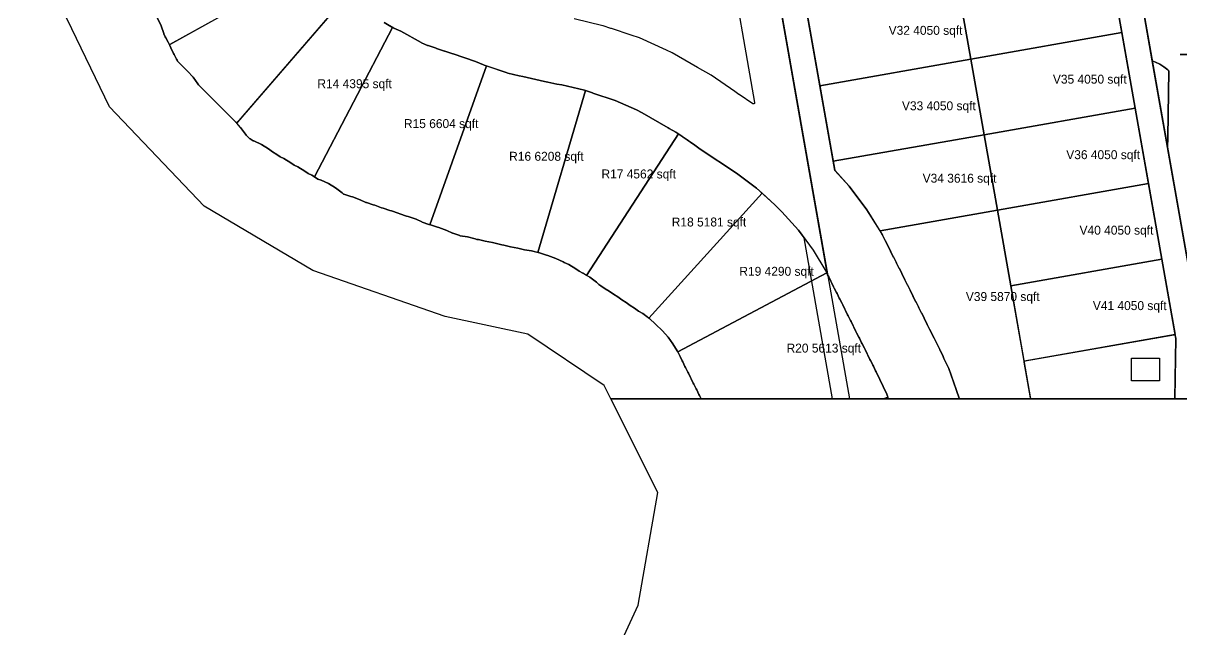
# Model space of a CAD drawing. Header units: metres. Extents: x 119 to 464, y -551 to -55.
# Drawn here: x 118.9 to 326.3, y -302.9 to -194.3 of the extents above; entities that cross this region are included whole.
import ezdxf

# ---------------------------------------------------------------- set-up
doc = ezdxf.new("R2010")
doc.units = ezdxf.units.M
for name, color, linetype in [('COLONY', 3, 'Continuous'), ('CORNERS', 52, 'Continuous'), ('MEDIANS', 94, 'Continuous'), ('PLOTS', 1, 'Continuous'), ('PROMENADE', 62, 'Continuous'), ('RESORT', 2, 'Continuous'), ('ROADS', 8, 'Continuous'), ('TEXT', 7, 'Continuous'), ('UTILITIES', 6, 'Continuous')]:
    doc.layers.add(name, color=color, linetype=linetype)

msp = doc.modelspace()

# ---------------------------------------------------------------- linework, layer by layer
at = {"layer": 'COLONY'}
msp.add_lwpolyline([(338.8, -261.53), (224.09, -261.53), (222.88, -259.14), (209.26, -249.96), (209.26, -249.96), (194.47, -246.82), (170.8, -238.57), (151.35, -227.07), (134.39, -209.29), (126.82, -193.61), (122.36, -185.17), (118.94, -178.32), (122.83, -156.97), (143.97, -136.46), (164.23, -123.19), (208.6, -107.93), (221.48, -103.71), (247.6, -87.66), (258.4, -72.16), (277.21, -65.62), (293.47, -62.5), (331.12, -57.65)], dxfattribs=at)
at = {"layer": 'CORNERS'}
for points in [[(244.95, -180.79), (249.84, -208.52), (249.84, -208.52), (249.84, -208.53), (249.84, -208.54), (249.84, -208.55), (249.84, -208.56), (249.84, -208.57), (249.84, -208.58), (249.84, -208.59), (249.84, -208.6), (249.83, -208.61), (249.83, -208.62), (249.83, -208.63), (249.82, -208.64), (249.82, -208.65), (249.81, -208.66), (249.81, -208.66), (249.8, -208.67), (249.8, -208.68), (249.79, -208.69), (249.78, -208.69), (249.78, -208.7), (249.77, -208.71), (249.76, -208.71), (249.76, -208.72), (249.75, -208.72), (249.74, -208.73), (249.73, -208.73), (249.72, -208.74), (249.71, -208.74), (249.7, -208.74), (249.69, -208.75), (249.68, -208.75), (249.67, -208.75), (249.67, -208.75), (249.66, -208.75), (249.65, -208.75), (249.64, -208.75), (249.63, -208.75), (249.62, -208.75), (249.61, -208.75), (249.6, -208.75), (249.59, -208.75), (249.58, -208.74), (249.57, -208.74), (249.56, -208.74), (249.55, -208.73), (249.54, -208.73), (249.53, -208.72), (249.53, -208.72), (247.05, -207.06), (247.04, -207.06), (247.04, -207.06), (247.03, -207.06), (246.31, -206.51), (246.31, -206.51), (246.31, -206.51), (246.31, -206.51), (242.06, -203.61), (242.06, -203.61), (242.06, -203.61), (242.05, -203.61), (239.63, -202.26), (239.63, -202.26), (239.63, -202.26), (239.63, -202.26), (235.07, -199.61), (235.07, -199.61), (235.07, -199.61), (235.07, -199.61), (234.07, -199.11), (234.07, -199.11), (234.07, -199.11), (234.07, -199.11), (229.23, -196.96), (229.22, -196.96), (229.22, -196.96), (229.21, -196.96), (227.72, -196.46), (227.72, -196.46), (224.21, -195.27), (224.2, -195.27), (224.2, -195.27), (224.19, -195.27), (224.17, -195.26), (224.16, -195.26), (224.14, -195.26), (224.13, -195.25), (222.71, -194.77), (222.7, -194.77), (222.7, -194.77), (222.69, -194.77), (217.55, -193.56)], [(176.8, -189.44), (157.3, -212.04), (157.3, -212.04), (157.29, -212.05), (157.28, -212.06), (157.27, -212.06), (157.27, -212.07), (157.26, -212.08), (157.25, -212.08), (157.24, -212.09), (157.23, -212.09), (157.22, -212.1), (157.21, -212.1), (157.21, -212.1), (157.2, -212.1), (157.19, -212.11), (157.18, -212.11), (157.17, -212.11), (157.16, -212.11), (157.15, -212.11), (157.14, -212.11), (157.13, -212.11), (157.12, -212.11), (157.11, -212.11), (157.1, -212.1), (157.09, -212.1), (157.08, -212.1), (157.07, -212.09), (157.06, -212.09), (157.05, -212.08), (157.04, -212.08), (157.03, -212.07), (157.03, -212.07), (157.02, -212.06), (157.01, -212.06), (157, -212.05), (157, -212.04), (156.86, -211.89), (156.86, -211.89), (156.86, -211.89), (156.86, -211.89), (150.36, -205.39), (150.36, -205.39), (150.35, -205.37), (150.34, -205.36), (150.33, -205.35), (150.33, -205.35), (150.22, -205.17), (150.22, -205.17), (150.22, -205.17), (150.22, -205.17), (149.35, -203.99), (149.35, -203.98), (149.35, -203.98), (149.35, -203.98), (148.36, -202.89), (148.36, -202.89), (148.36, -202.89), (148.36, -202.89), (146.58, -201.11), (146.57, -201.1), (146.57, -201.1), (146.56, -201.09), (146.56, -201.08), (146.55, -201.07), (146.55, -201.07), (146.54, -201.06), (146.54, -201.05), (146.53, -201.05), (146.48, -200.94), (146.48, -200.93), (146.48, -200.93), (146.48, -200.92), (146.37, -200.74), (146.36, -200.74), (146.36, -200.72), (146.35, -200.72), (145.98, -199.94), (145.98, -199.93), (145.98, -199.93), (145.98, -199.92), (145.87, -199.74), (145.86, -199.74), (145.86, -199.72), (145.85, -199.72), (145.48, -198.94), (145.48, -198.93), (145.48, -198.93), (145.48, -198.92), (145.37, -198.74), (145.36, -198.74), (145.36, -198.72), (145.35, -198.72), (145.18, -198.34), (145.17, -198.34), (145.17, -198.33), (145.17, -198.32), (145.16, -198.31), (145.16, -198.3), (145.16, -198.29), (145.16, -198.28), (145.16, -198.27), (145.16, -198.26), (145.16, -198.25), (145.16, -198.24), (145.16, -198.23), (145.16, -198.22), (145.16, -198.21), (145.16, -198.2), (145.17, -198.19), (145.17, -198.18), (145.18, -198.17), (145.18, -198.16), (145.18, -198.15), (145.19, -198.15), (145.2, -198.14), (145.2, -198.13), (145.21, -198.12), (145.22, -198.11), (145.22, -198.11), (145.23, -198.1), (145.24, -198.1), (145.25, -198.09), (145.26, -198.08), (145.26, -198.08), (171.36, -183.56)]]:
    msp.add_lwpolyline(points, dxfattribs=at)
msp.add_lwpolyline([(299.36, -261.53), (299.35, -261.52), (299.34, -261.52), (299.34, -261.52), (299.33, -261.52), (299.32, -261.51), (299.31, -261.51), (299.3, -261.5), (299.29, -261.5), (299.28, -261.49), (299.27, -261.49), (299.27, -261.48), (299.26, -261.47), (299.25, -261.47), (299.25, -261.46), (299.24, -261.45), (299.23, -261.44), (299.23, -261.43), (299.22, -261.43), (299.22, -261.42), (299.21, -261.41), (299.21, -261.4), (299.21, -261.39), (299.21, -261.38), (299.2, -261.37), (299.2, -261.36), (298.08, -254.99), (298.08, -254.98), (298.08, -254.97), (298.07, -254.96), (298.07, -254.95), (298.07, -254.94), (298.08, -254.93), (298.08, -254.92), (298.08, -254.91), (298.08, -254.9), (298.08, -254.89), (298.09, -254.88), (298.09, -254.88), (298.09, -254.87), (298.1, -254.86), (298.1, -254.85), (298.11, -254.84), (298.11, -254.83), (298.12, -254.82), (298.13, -254.82), (298.13, -254.81), (298.14, -254.8), (298.15, -254.8), (298.15, -254.79), (298.16, -254.79), (298.17, -254.78), (298.18, -254.78), (298.19, -254.77), (298.2, -254.77), (298.21, -254.76), (298.22, -254.76), (298.22, -254.76), (298.24, -254.75), (298.24, -254.75), (324.86, -250.06), (324.86, -250.06), (324.88, -250.06), (324.89, -250.06), (324.9, -250.06), (324.91, -250.06), (324.92, -250.06), (324.93, -250.06), (324.94, -250.06), (324.95, -250.06), (324.95, -250.07), (324.96, -250.07), (324.97, -250.07), (324.98, -250.08), (324.99, -250.08), (325, -250.09), (325.01, -250.09), (325.02, -250.1), (325.02, -250.1), (325.03, -250.11), (325.04, -250.12), (325.04, -250.12), (325.05, -250.13), (325.06, -250.14), (325.06, -250.15), (325.07, -250.15), (325.07, -250.16), (325.08, -250.17), (325.08, -250.18), (325.08, -250.19), (325.09, -250.2), (325.09, -250.21), (325.09, -250.22), (325.09, -250.22), (325.18, -250.69), (325.18, -250.69), (325.18, -250.71), (325.18, -250.71), (325.18, -250.73), (325.18, -250.73), (325.01, -261.33), (325.01, -261.34), (325.01, -261.35), (325.01, -261.36), (325.01, -261.37), (325.01, -261.38), (325, -261.39), (325, -261.4), (325, -261.4), (324.99, -261.41), (324.99, -261.42), (324.99, -261.43), (324.98, -261.44), (324.98, -261.45), (324.97, -261.45), (324.96, -261.46), (324.96, -261.47), (324.95, -261.48), (324.94, -261.48), (324.94, -261.49), (324.93, -261.49), (324.92, -261.5), (324.91, -261.5), (324.9, -261.51), (324.89, -261.51), (324.88, -261.52), (324.88, -261.52), (324.87, -261.52), (324.86, -261.53), (324.85, -261.53), (324.84, -261.53), (324.83, -261.53), (324.82, -261.53), (324.81, -261.53), (299.4, -261.53), (299.4, -261.53), (299.38, -261.53), (299.37, -261.53), (299.36, -261.53)], close=True, dxfattribs=at)
at = {"layer": 'MEDIANS'}
msp.add_lwpolyline([(323.07, -202.13), (323.77, -202.67), (323.95, -202.84), (323.76, -214.71), (323.73, -216.55), (321, -201.06), (321.54, -201.26), (322.33, -201.66), (323.07, -202.13)], close=True, dxfattribs=at)
at = {"layer": 'PLOTS'}
for points in [[(171.57, -183.45), (145.1, -198.17), (144.98, -197.93), (144.98, -197.93), (144.86, -197.73), (144.48, -196.93), (144.36, -196.73), (144.12, -196.22), (144.1, -196.15), (143.61, -194.76), (142.98, -193.43)], [(183.56, -194.16), (184.13, -194.54), (185.05, -195.07), (171.06, -221.82), (170.57, -221.52), (170.57, -221.52), (169.92, -221.21), (169.33, -220.78), (168.07, -220.02), (167.42, -219.71), (166.83, -219.28), (165.57, -218.52), (164.92, -218.21), (164.33, -217.78), (163.57, -217.32), (162.83, -216.78), (161.57, -216.02), (160.24, -215.39), (160.1, -215.34), (159.57, -215.02), (159.42, -214.95), (158.84, -214.37), (158.72, -214.17), (157.85, -212.98), (157.15, -212.21), (176.92, -189.29)]]:
    msp.add_lwpolyline(points, dxfattribs=at)
for points in [[(288.52, -200.76), (286.13, -187.25), (313.15, -182.49), (315.53, -196), (288.52, -200.76)], [(261.5, -205.52), (259.12, -192.01), (286.13, -187.25), (288.52, -200.76), (261.5, -205.52)], [(191.56, -230.33), (190.35, -229.9), (190.28, -229.88), (189.24, -229.39), (187.85, -228.9), (187.56, -228.83), (186.35, -228.4), (186.06, -228.33), (184.85, -227.9), (184.56, -227.83), (183.35, -227.4), (183.06, -227.33), (181.85, -226.9), (181.56, -226.83), (180.35, -226.4), (180.28, -226.38), (179.24, -225.89), (177.85, -225.4), (177.56, -225.33), (176.35, -224.9), (176.28, -224.88), (176.27, -224.88), (176.02, -224.65), (174.83, -223.78), (173.57, -223.02), (172.24, -222.39), (171.69, -222.2), (171.06, -221.82), (185.05, -195.07), (185.27, -195.2), (186.54, -195.76), (190.17, -197.77), (190.22, -197.81), (191.29, -198.28), (191.32, -198.29), (191.34, -198.29), (191.41, -198.31), (192.84, -198.79), (192.91, -198.81), (194.34, -199.29), (194.41, -199.31), (195.84, -199.79), (195.91, -199.81), (199.87, -201.15), (201.29, -201.78), (201.32, -201.79), (201.34, -201.79), (201.41, -201.81), (201.85, -201.96), (191.73, -230.37), (191.56, -230.33)], [(290.9, -214.27), (288.52, -200.76), (315.53, -196), (317.91, -209.5), (290.9, -214.27)], [(263.88, -219.03), (261.5, -205.52), (288.52, -200.76), (290.9, -214.27), (263.88, -219.03)], [(209.93, -235.04), (208.63, -234.84), (207.43, -234.54), (206.13, -234.34), (204.93, -234.04), (204.61, -233.99), (204.35, -233.9), (202.93, -233.54), (201.63, -233.34), (200.43, -233.04), (200.11, -232.99), (199.85, -232.9), (198.43, -232.54), (197.13, -232.34), (197.09, -232.34), (197.06, -232.33), (195.85, -231.9), (195.78, -231.88), (194.74, -231.39), (193.35, -230.9), (193.06, -230.83), (191.85, -230.4), (191.73, -230.37), (201.85, -201.96), (205.37, -203.15), (205.67, -203.28), (207.71, -203.76), (208.33, -203.85), (212.21, -204.76), (212.83, -204.85), (214.41, -205.22), (215.33, -205.35), (219.41, -206.31), (219.55, -206.36), (211.05, -235.32), (209.93, -235.04)], [(219.07, -239.02), (218.42, -238.71), (217.83, -238.28), (216.57, -237.52), (215.77, -237.14), (215.57, -237.02), (214.24, -236.39), (212.85, -235.9), (212.56, -235.83), (211.35, -235.4), (211.05, -235.32), (219.55, -206.36), (220.84, -206.79), (220.91, -206.81), (224.87, -208.15), (228.7, -209.84), (229.7, -210.34), (234.39, -213.06), (234.56, -213.16), (235.75, -213.82), (236.19, -214.12), (219.77, -239.44), (219.07, -239.02)], [(293.28, -227.77), (290.9, -214.27), (317.91, -209.5), (320.29, -223.01), (293.28, -227.77)], [(229.83, -246.28), (229.07, -245.82), (228.33, -245.28), (227.57, -244.82), (226.83, -244.28), (226.07, -243.82), (225.33, -243.28), (224.57, -242.82), (223.83, -242.28), (223.07, -241.82), (222.33, -241.28), (221.98, -241.07), (221.52, -240.65), (220.33, -239.78), (219.77, -239.44), (236.19, -214.12), (239.11, -216.11), (240.1, -216.86), (246.56, -221.16), (250.14, -223.81), (251.16, -224.74), (230.93, -247.08), (229.83, -246.28)], [(290.9, -214.27), (293.28, -227.77), (272.27, -231.48), (269.94, -227.72), (266.75, -223.49), (264.17, -220.66), (263.88, -219.03), (290.9, -214.27)], [(295.66, -241.28), (293.28, -227.77), (320.29, -223.01), (322.68, -236.52), (295.66, -241.28)], [(235.98, -252.93), (235.22, -251.67), (234.35, -250.48), (233.36, -249.39), (232.11, -248.14), (231.02, -247.15), (230.93, -247.08), (251.16, -224.74), (253.44, -226.81), (254.69, -228.06), (257.67, -231.34), (260.31, -234.9), (262.59, -238.7), (262.73, -238.98), (236.07, -253.13), (235.98, -252.93)], [(299.23, -261.53), (299.23, -261.53), (299.23, -261.53), (299.23, -261.53), (286.49, -261.53), (286.49, -261.53), (286.49, -261.53), (286.49, -261.53), (286.49, -261.53), (286.46, -261.4), (286.46, -261.4), (286.46, -261.4), (286.46, -261.4), (284.92, -257.1), (284.57, -256.12), (284.57, -256.12), (284.57, -256.12), (284.57, -256.12), (283.7, -254.29), (283.7, -254.29), (283.7, -254.29), (283.7, -254.29), (283.58, -253.97), (283.58, -253.97), (283.58, -253.97), (283.58, -253.97), (283.08, -252.97), (283.08, -252.97), (283.08, -252.97), (283.08, -252.97), (283.06, -252.92), (283.06, -252.92), (283.06, -252.92), (283.06, -252.92), (282.97, -252.73), (282.97, -252.73), (282.17, -251.05), (282.17, -251.05), (282.17, -251.05), (282.17, -251.05), (282.17, -251.05), (282.17, -251.04), (282.17, -251.04), (282.17, -251.04), (282.17, -251.04), (282.17, -251.04), (282.17, -251.04), (282.17, -251.04), (282.17, -251.04), (282.17, -251.04), (282.17, -251.04), (281.95, -250.69), (281.95, -250.69), (281.95, -250.69), (281.95, -250.69), (281.95, -250.69), (281.95, -250.68), (281.95, -250.68), (281.95, -250.68), (281.95, -250.68), (281.95, -250.68), (281.95, -250.68), (281.95, -250.68), (281.95, -250.68), (281.95, -250.68), (281.93, -250.64), (281.23, -249.24), (281.23, -249.24), (281.23, -249.24), (281.23, -249.24), (281.23, -249.24), (281.23, -249.23), (281.23, -249.23), (281.23, -249.23), (281.23, -249.23), (281.23, -249.23), (281.23, -249.23), (281.23, -249.23), (281.23, -249.23), (281.23, -249.23), (281.23, -249.23), (281.23, -249.23), (281.23, -249.23), (281.21, -249.21), (281.21, -249.21), (281.21, -249.21), (281.21, -249.21), (281.21, -249.21), (281.21, -249.19), (281.21, -249.19), (281.21, -249.19), (281.21, -249.19), (281.21, -249.19), (281.21, -249.19), (281.21, -249.19), (281.21, -249.19), (281.21, -249.19), (281.21, -249.19), (281.21, -249.19), (281.17, -249.14), (281.17, -249.14), (281.17, -249.14), (281.17, -249.14), (281.17, -249.14), (281.17, -249.13), (281.17, -249.13), (281.17, -249.13), (281.17, -249.13), (281.17, -249.13), (281.17, -249.13), (281.17, -249.13), (281.17, -249.13), (281.17, -249.13), (281.15, -249.09), (280.73, -248.23), (280.73, -248.23), (280.73, -248.23), (280.73, -248.23), (280.73, -248.23), (280.73, -248.23), (280.73, -248.23), (280.73, -248.23), (280.73, -248.22), (280.73, -248.22), (280.73, -248.22), (280.73, -248.22), (280.73, -248.22), (280.73, -248.22), (280.73, -248.22), (280.73, -248.22), (280.73, -248.22), (280.72, -248.22), (280.72, -248.22), (280.72, -248.22), (280.71, -248.21), (280.71, -248.21), (280.71, -248.21), (280.71, -248.21), (280.71, -248.21), (280.71, -248.19), (280.71, -248.19), (280.71, -248.19), (280.71, -248.19), (280.71, -248.19), (280.71, -248.19), (280.71, -248.19), (280.71, -248.19), (280.71, -248.19), (280.71, -248.19), (280.71, -248.19), (280.67, -248.14), (280.67, -248.14), (280.67, -248.14), (280.67, -248.14), (280.67, -248.14), (280.67, -248.13), (280.67, -248.13), (280.67, -248.13), (280.67, -248.13), (280.67, -248.13), (280.67, -248.13), (280.67, -248.13), (280.67, -248.13), (280.67, -248.13), (280.65, -248.09), (280.23, -247.23), (280.23, -247.23), (280.23, -247.23), (280.23, -247.23), (280.23, -247.23), (280.23, -247.23), (280.23, -247.23), (280.23, -247.23), (280.23, -247.22), (280.23, -247.22), (280.23, -247.22), (280.23, -247.22), (280.23, -247.22), (280.23, -247.22), (280.23, -247.22), (280.23, -247.22), (280.23, -247.22), (280.22, -247.22), (280.22, -247.22), (280.22, -247.22), (280.21, -247.21), (280.21, -247.21), (280.21, -247.21), (280.21, -247.21), (280.21, -247.21), (280.21, -247.2), (280.21, -247.19), (280.21, -247.19), (280.21, -247.19), (280.21, -247.19), (280.21, -247.19), (280.21, -247.19), (280.21, -247.19), (280.21, -247.19), (280.21, -247.19), (280.21, -247.19), (280.21, -247.19), (280.17, -247.14), (280.17, -247.14), (280.17, -247.14), (280.17, -247.14), (280.17, -247.14), (280.17, -247.13), (280.17, -247.13), (280.17, -247.13), (280.17, -247.13), (280.17, -247.13), (280.17, -247.13), (280.17, -247.13), (280.17, -247.13), (280.17, -247.13), (280.15, -247.09), (279.73, -246.23), (279.73, -246.23), (279.73, -246.23), (279.73, -246.23), (279.73, -246.23), (279.73, -246.23), (279.73, -246.23), (279.73, -246.23), (279.73, -246.22), (279.73, -246.22), (279.73, -246.22), (279.73, -246.22), (279.73, -246.22), (279.73, -246.22), (279.73, -246.22), (279.73, -246.22), (279.73, -246.22), (279.72, -246.22), (279.72, -246.22), (279.72, -246.22), (279.71, -246.21), (279.71, -246.21), (279.71, -246.21), (279.71, -246.21), (279.71, -246.21), (279.71, -246.2), (279.71, -246.19), (279.71, -246.19), (279.71, -246.19), (279.71, -246.19), (279.71, -246.19), (279.71, -246.19), (279.71, -246.19), (279.71, -246.19), (279.71, -246.19), (279.71, -246.19), (279.71, -246.19), (279.67, -246.14), (279.67, -246.14), (279.67, -246.14), (279.67, -246.14), (279.67, -246.14), (279.67, -246.13), (279.67, -246.13), (279.67, -246.13), (279.67, -246.13), (279.67, -246.13), (279.67, -246.13), (279.67, -246.13), (279.67, -246.13), (279.67, -246.13), (279.65, -246.09), (279.23, -245.23), (279.23, -245.23), (279.23, -245.23), (279.23, -245.23), (279.23, -245.23), (279.23, -245.23), (279.23, -245.23), (279.23, -245.23), (279.23, -245.22), (279.23, -245.22), (279.23, -245.22), (279.23, -245.22), (279.23, -245.22), (279.23, -245.22), (279.23, -245.22), (279.23, -245.22), (279.23, -245.22), (279.22, -245.22), (279.22, -245.22), (279.22, -245.22), (279.21, -245.21), (279.21, -245.21), (279.21, -245.21), (279.21, -245.21), (279.21, -245.21), (279.21, -245.2), (279.21, -245.19), (279.21, -245.19), (279.21, -245.19), (279.21, -245.19), (279.21, -245.19), (279.21, -245.19), (279.21, -245.19), (279.21, -245.19), (279.21, -245.19), (279.21, -245.19), (279.21, -245.19), (279.17, -245.14), (279.17, -245.14), (279.17, -245.14), (279.17, -245.14), (279.17, -245.14), (279.17, -245.13), (279.17, -245.13), (279.17, -245.13), (279.17, -245.13), (279.17, -245.13), (279.17, -245.13), (279.17, -245.13), (279.17, -245.13), (279.17, -245.13), (279.15, -245.09), (278.75, -244.26), (278.75, -244.26), (278.75, -244.26), (278.73, -244.23), (278.73, -244.23), (278.73, -244.23), (278.73, -244.23), (278.73, -244.23), (278.73, -244.22), (278.73, -244.22), (278.73, -244.22), (278.73, -244.22), (278.73, -244.22), (278.73, -244.22), (278.73, -244.22), (278.73, -244.22), (278.73, -244.22), (278.72, -244.22), (278.71, -244.21), (278.71, -244.21), (278.71, -244.21), (278.71, -244.2), (278.71, -244.19), (278.71, -244.19), (278.71, -244.19), (278.71, -244.19), (278.71, -244.19), (278.71, -244.19), (278.71, -244.19), (278.71, -244.19), (278.67, -244.14), (278.67, -244.14), (278.67, -244.14), (278.67, -244.13), (278.67, -244.13), (278.67, -244.13), (278.67, -244.13), (278.67, -244.13), (278.67, -244.13), (278.65, -244.09), (278.23, -243.23), (278.23, -243.23), (278.23, -243.23), (278.23, -243.23), (278.23, -243.23), (278.23, -243.22), (278.23, -243.22), (278.23, -243.22), (278.23, -243.22), (278.23, -243.22), (278.23, -243.22), (278.23, -243.22), (278.23, -243.22), (278.23, -243.22), (278.22, -243.22), (278.21, -243.21), (278.21, -243.21), (278.21, -243.21), (278.21, -243.2), (278.21, -243.19), (278.21, -243.19), (278.21, -243.19), (278.21, -243.19), (278.21, -243.19), (278.21, -243.19), (278.21, -243.19), (278.21, -243.19), (278.17, -243.14), (278.17, -243.14), (278.17, -243.14), (278.17, -243.13), (278.17, -243.13), (278.17, -243.13), (278.17, -243.13), (278.17, -243.13), (278.17, -243.13), (278.15, -243.09), (277.73, -242.23), (277.73, -242.23), (277.73, -242.23), (277.73, -242.23), (277.73, -242.23), (277.73, -242.22), (277.73, -242.22), (277.73, -242.22), (277.73, -242.22), (277.73, -242.22), (277.73, -242.22), (277.73, -242.22), (277.73, -242.22), (277.73, -242.22), (277.72, -242.22), (277.71, -242.21), (277.71, -242.21), (277.71, -242.21), (277.71, -242.19), (277.71, -242.19), (277.71, -242.19), (277.71, -242.19), (277.71, -242.19), (277.71, -242.19), (277.71, -242.19), (277.71, -242.19), (277.67, -242.14), (277.67, -242.14), (277.67, -242.14), (277.67, -242.13), (277.67, -242.13), (277.67, -242.13), (277.67, -242.13), (277.67, -242.13), (277.67, -242.13), (277.65, -242.09), (277.23, -241.23), (277.23, -241.23), (277.23, -241.23), (277.23, -241.23), (277.23, -241.23), (277.23, -241.22), (277.23, -241.22), (277.23, -241.22), (277.23, -241.22), (277.23, -241.22), (277.23, -241.22), (277.23, -241.22), (277.23, -241.22), (277.23, -241.22), (277.22, -241.22), (277.21, -241.21), (277.21, -241.21), (277.21, -241.21), (277.21, -241.19), (277.21, -241.19), (277.21, -241.19), (277.21, -241.19), (277.21, -241.19), (277.21, -241.19), (277.21, -241.19), (277.21, -241.19), (277.17, -241.14), (277.17, -241.14), (277.17, -241.14), (277.17, -241.13), (277.17, -241.13), (277.17, -241.13), (277.17, -241.13), (277.17, -241.13), (277.17, -241.13), (277.15, -241.09), (276.73, -240.23), (276.73, -240.23), (276.73, -240.23), (276.73, -240.23), (276.73, -240.23), (276.73, -240.22), (276.73, -240.22), (276.73, -240.22), (276.73, -240.22), (276.73, -240.22), (276.73, -240.22), (276.73, -240.22), (276.73, -240.22), (276.73, -240.22), (276.72, -240.22), (276.71, -240.21), (276.71, -240.21), (276.71, -240.21), (276.71, -240.2), (276.71, -240.19), (276.71, -240.19), (276.71, -240.19), (276.71, -240.19), (276.71, -240.19), (276.71, -240.19), (276.71, -240.19), (276.71, -240.19), (276.67, -240.14), (276.67, -240.14), (276.67, -240.14), (276.67, -240.13), (276.67, -240.13), (276.67, -240.13), (276.67, -240.13), (276.67, -240.13), (276.67, -240.13), (276.65, -240.09), (276.23, -239.23), (276.23, -239.23), (276.23, -239.23), (276.23, -239.23), (276.23, -239.23), (276.23, -239.22), (276.23, -239.22), (276.23, -239.22), (276.23, -239.22), (276.23, -239.22), (276.23, -239.22), (276.23, -239.22), (276.23, -239.22), (276.23, -239.22), (276.22, -239.22), (276.21, -239.21), (276.21, -239.21), (276.21, -239.21), (276.21, -239.2), (276.21, -239.19), (276.21, -239.19), (276.21, -239.19), (276.21, -239.19), (276.21, -239.19), (276.21, -239.19), (276.21, -239.19), (276.21, -239.19), (276.17, -239.14), (276.17, -239.14), (276.17, -239.14), (276.17, -239.13), (276.17, -239.13), (276.17, -239.13), (276.17, -239.13), (276.17, -239.13), (276.17, -239.13), (276.15, -239.09), (275.73, -238.23), (275.73, -238.23), (275.73, -238.23), (275.73, -238.23), (275.73, -238.23), (275.73, -238.22), (275.73, -238.22), (275.73, -238.22), (275.73, -238.22), (275.73, -238.22), (275.73, -238.22), (275.73, -238.22), (275.73, -238.22), (275.73, -238.22), (275.72, -238.22), (275.71, -238.21), (275.71, -238.21), (275.71, -238.21), (275.71, -238.19), (275.71, -238.19), (275.71, -238.19), (275.71, -238.19), (275.71, -238.19), (275.71, -238.19), (275.71, -238.19), (275.71, -238.19), (275.67, -238.14), (275.67, -238.14), (275.67, -238.14), (275.67, -238.13), (275.67, -238.13), (275.67, -238.13), (275.67, -238.13), (275.67, -238.13), (275.67, -238.13), (275.65, -238.09), (275.23, -237.23), (275.23, -237.23), (275.23, -237.23), (275.23, -237.23), (275.23, -237.23), (275.23, -237.22), (275.23, -237.22), (275.23, -237.22), (275.23, -237.22), (275.23, -237.22), (275.23, -237.22), (275.23, -237.22), (275.23, -237.22), (275.23, -237.22), (275.22, -237.22), (275.21, -237.21), (275.21, -237.21), (275.21, -237.21), (275.21, -237.2), (275.21, -237.19), (275.21, -237.19), (275.21, -237.19), (275.21, -237.19), (275.21, -237.19), (275.21, -237.19), (275.21, -237.19), (275.21, -237.19), (275.17, -237.14), (275.17, -237.14), (275.17, -237.14), (275.17, -237.13), (275.17, -237.13), (275.17, -237.13), (275.17, -237.13), (275.17, -237.13), (275.17, -237.13), (275.15, -237.09), (274.73, -236.23), (274.73, -236.23), (274.73, -236.23), (274.73, -236.23), (274.73, -236.23), (274.73, -236.22), (274.73, -236.22), (274.73, -236.22), (274.73, -236.22), (274.73, -236.22), (274.73, -236.22), (274.73, -236.22), (274.73, -236.22), (274.73, -236.22), (274.72, -236.22), (274.71, -236.21), (274.71, -236.21), (274.71, -236.21), (274.71, -236.2), (274.71, -236.19), (274.71, -236.19), (274.71, -236.19), (274.71, -236.19), (274.71, -236.19), (274.71, -236.19), (274.71, -236.19), (274.71, -236.19), (274.67, -236.14), (274.67, -236.14), (274.67, -236.14), (274.67, -236.13), (274.67, -236.13), (274.67, -236.13), (274.67, -236.13), (274.67, -236.13), (274.67, -236.13), (274.65, -236.09), (274.23, -235.23), (274.23, -235.23), (274.23, -235.23), (274.23, -235.23), (274.23, -235.23), (274.23, -235.22), (274.23, -235.22), (274.23, -235.22), (274.23, -235.22), (274.23, -235.22), (274.23, -235.22), (274.23, -235.22), (274.23, -235.22), (274.23, -235.22), (274.22, -235.22), (274.21, -235.21), (274.21, -235.21), (274.21, -235.21), (274.21, -235.19), (274.21, -235.19), (274.21, -235.19), (274.21, -235.19), (274.21, -235.19), (274.21, -235.19), (274.21, -235.19), (274.21, -235.19), (274.17, -235.14), (274.17, -235.14), (274.17, -235.14), (274.17, -235.13), (274.17, -235.13), (274.17, -235.13), (274.17, -235.13), (274.17, -235.13), (274.17, -235.13), (273.73, -234.23), (273.73, -234.23), (273.73, -234.23), (273.73, -234.23), (273.73, -234.23), (273.73, -234.22), (273.73, -234.22), (273.73, -234.22), (273.73, -234.22), (273.73, -234.22), (273.73, -234.22), (273.73, -234.22), (273.73, -234.22), (273.73, -234.22), (273.72, -234.22), (273.71, -234.21), (273.71, -234.21), (273.71, -234.21), (273.71, -234.2), (273.71, -234.2), (273.71, -234.2), (273.71, -234.2), (273.71, -234.2), (273.71, -234.2), (273.69, -234.16), (273.23, -233.24), (273.23, -233.24), (273.23, -233.24), (273.23, -233.23), (273.23, -233.23), (273.23, -233.23), (273.23, -233.23), (273.23, -233.23), (273.23, -233.23), (273.23, -233.23), (273.23, -233.23), (273.23, -233.23), (273.21, -233.21), (273.21, -233.21), (273.21, -233.21), (273.21, -233.2), (273.21, -233.2), (273.21, -233.2), (273.21, -233.2), (273.21, -233.2), (273.21, -233.2), (272.73, -232.23), (272.73, -232.23), (272.73, -232.23), (272.73, -232.22), (272.73, -232.22), (272.73, -232.22), (272.73, -232.22), (272.73, -232.22), (272.73, -232.22), (272.73, -232.22), (272.27, -231.48), (272.27, -231.48), (272.27, -231.48), (293.28, -227.77), (293.28, -227.77), (293.28, -227.77), (295.66, -241.28), (295.66, -241.28), (295.66, -241.28), (295.66, -241.28), (299.23, -261.53), (299.23, -261.53)], [(298.04, -254.79), (295.66, -241.28), (322.68, -236.52), (325.06, -250.03), (298.04, -254.79)], [(236.07, -253.13), (236.07, -253.13), (262.73, -238.98), (262.73, -238.98), (262.73, -238.98), (262.97, -239.49), (262.97, -239.49), (263.09, -239.7), (263.09, -239.7), (263.47, -240.49), (263.47, -240.49), (263.59, -240.7), (263.59, -240.7), (263.97, -241.49), (263.97, -241.49), (264.09, -241.7), (264.09, -241.7), (264.47, -242.49), (264.47, -242.49), (264.59, -242.7), (264.59, -242.7), (264.97, -243.49), (264.97, -243.49), (265.09, -243.7), (265.09, -243.7), (265.47, -244.49), (265.47, -244.49), (265.59, -244.7), (265.59, -244.7), (265.97, -245.49), (265.97, -245.49), (266.09, -245.7), (266.09, -245.7), (266.47, -246.49), (266.47, -246.49), (266.59, -246.7), (266.59, -246.7), (266.97, -247.49), (266.97, -247.49), (267.09, -247.7), (267.09, -247.7), (267.47, -248.49), (267.47, -248.49), (267.59, -248.7), (267.59, -248.7), (267.97, -249.49), (267.97, -249.49), (268.09, -249.7), (268.09, -249.7), (268.47, -250.49), (268.47, -250.49), (268.59, -250.7), (268.59, -250.7), (268.97, -251.49), (268.97, -251.49), (269.09, -251.7), (269.09, -251.7), (269.47, -252.49), (269.47, -252.49), (269.59, -252.7), (269.59, -252.7), (269.97, -253.49), (269.97, -253.49), (270.09, -253.7), (270.09, -253.7), (270.47, -254.49), (270.47, -254.49), (270.59, -254.7), (270.59, -254.7), (270.9, -255.34), (270.97, -255.49), (270.97, -255.49), (271.09, -255.7), (271.09, -255.7), (271.47, -256.49), (271.47, -256.49), (271.59, -256.7), (271.59, -256.7), (273.49, -260.71), (273.49, -260.71), (273.68, -261.24), (273.68, -261.24), (273.68, -261.24), (272.96, -261.53), (272.96, -261.53), (272.96, -261.53), (240.27, -261.53), (240.27, -261.53), (240.27, -261.53), (239.98, -260.93), (239.98, -260.93), (239.86, -260.73), (239.86, -260.73), (239.48, -259.93), (239.48, -259.93), (239.36, -259.73), (239.36, -259.73), (238.98, -258.93), (238.98, -258.93), (238.86, -258.73), (238.86, -258.73), (238.48, -257.93), (238.48, -257.93), (238.36, -257.73), (238.36, -257.73), (237.98, -256.93), (237.98, -256.93), (237.86, -256.73), (237.86, -256.73), (237.48, -255.93), (237.48, -255.93), (237.36, -255.73), (237.36, -255.73), (236.98, -254.93), (236.98, -254.93), (236.86, -254.73), (236.86, -254.73), (236.48, -253.93), (236.48, -253.93), (236.36, -253.73), (236.36, -253.73), (236.07, -253.13), (236.07, -253.13)]]:
    msp.add_lwpolyline(points, close=True, dxfattribs=at)
at = {"layer": 'PROMENADE'}
msp.add_lwpolyline([(142.98, -193.43), (143.61, -194.76), (144.1, -196.15), (144.12, -196.22), (144.36, -196.73), (144.48, -196.93), (144.86, -197.73), (144.98, -197.93), (145.36, -198.73), (145.48, -198.93), (145.86, -199.73), (145.98, -199.93), (146.36, -200.73), (146.48, -200.93), (146.55, -201.08), (148.36, -202.89), (149.35, -203.98), (150.22, -205.17), (150.34, -205.37), (156.86, -211.89), (157.85, -212.98), (158.72, -214.17), (158.84, -214.37), (159.42, -214.95), (159.57, -215.02), (160.1, -215.34), (160.24, -215.39), (161.57, -216.02), (162.83, -216.78), (163.57, -217.32), (164.33, -217.78), (164.92, -218.21), (165.57, -218.52), (166.83, -219.28), (167.42, -219.71), (168.07, -220.02), (169.33, -220.78), (169.92, -221.21), (170.57, -221.52), (171.69, -222.2), (172.24, -222.39), (173.57, -223.02), (174.83, -223.78), (176.02, -224.65), (176.27, -224.88), (176.28, -224.88), (176.35, -224.9), (177.56, -225.33), (177.85, -225.4), (179.24, -225.89), (180.28, -226.38), (180.35, -226.4), (181.56, -226.83), (181.85, -226.9), (183.06, -227.33), (183.35, -227.4), (184.56, -227.83), (184.85, -227.9), (186.06, -228.33), (186.35, -228.4), (187.56, -228.83), (187.85, -228.9), (189.24, -229.39), (190.28, -229.88), (190.35, -229.9), (191.56, -230.33), (191.85, -230.4), (193.06, -230.83), (193.35, -230.9), (194.74, -231.39), (195.78, -231.88), (195.85, -231.9), (197.06, -232.33), (197.09, -232.34), (197.13, -232.34), (198.43, -232.54), (199.85, -232.9), (200.11, -232.99), (200.43, -233.04), (201.63, -233.34), (202.93, -233.54), (204.35, -233.9), (204.61, -233.99), (204.93, -234.04), (206.13, -234.34), (207.43, -234.54), (208.63, -234.84), (209.93, -235.04), (211.35, -235.4), (212.56, -235.83), (212.85, -235.9), (214.24, -236.39), (215.57, -237.02), (215.77, -237.14), (216.57, -237.52), (217.83, -238.28), (218.42, -238.71), (219.07, -239.02), (220.33, -239.78), (221.52, -240.65), (221.98, -241.07), (222.33, -241.28), (223.07, -241.82), (223.83, -242.28), (224.57, -242.82), (225.33, -243.28), (226.07, -243.82), (226.83, -244.28), (227.57, -244.82), (228.33, -245.28), (229.07, -245.82), (229.83, -246.28), (231.02, -247.15), (232.11, -248.14), (233.36, -249.39), (234.35, -250.48), (235.22, -251.67), (235.98, -252.93), (236.36, -253.73), (236.48, -253.93), (236.86, -254.73), (236.98, -254.93), (237.36, -255.73), (237.48, -255.93), (237.86, -256.73), (237.98, -256.93), (238.36, -257.73), (238.48, -257.93), (238.86, -258.73), (238.98, -258.93), (239.36, -259.73), (239.48, -259.93), (239.86, -260.73), (239.98, -260.93), (240.27, -261.53), (224.09, -261.53), (222.88, -259.14), (209.26, -249.96), (194.47, -246.82), (194.47, -246.82), (170.8, -238.57), (151.35, -227.07), (134.39, -209.29), (126.82, -193.61)], dxfattribs=at)
at = {"layer": 'RESORT'}
msp.add_lwpolyline([(215.94, -326.8), (228.99, -298.46), (232.53, -278.27), (224.09, -261.53), (338.8, -261.53), (338.45, -264.51), (337.37, -284.59), (335.73, -303.96)], dxfattribs=at)
at = {"layer": 'ROADS'}
for points in [[(304.32, -106.5), (331.06, -258.1), (323.73, -216.55), (323.76, -214.71), (323.95, -202.84), (323.77, -202.67), (323.07, -202.13), (322.33, -201.66), (321.54, -201.26), (321, -201.06), (318.94, -189.37)], [(327.13, -115.61), (323.62, -116.02), (323.12, -116.08), (320.41, -116.43), (319.63, -116.61), (316.12, -117.02), (315.62, -117.08), (313.84, -117.31), (328.41, -199.93), (326.01, -199.9), (331.99, -200)], [(331, -261.53), (325.01, -261.53), (325.01, -261.53), (325.18, -250.71), (301.94, -118.91)], [(251.97, -151.49), (264.16, -220.64), (266.75, -223.49), (269.94, -227.72), (272.73, -232.23), (273.21, -233.2), (273.23, -233.23), (273.69, -234.16), (273.71, -234.2), (273.73, -234.23), (274.17, -235.13), (274.19, -235.16), (274.21, -235.2), (274.23, -235.23), (274.65, -236.09), (274.67, -236.13), (274.69, -236.16), (274.71, -236.2), (274.73, -236.23), (275.15, -237.09), (275.17, -237.13), (275.19, -237.16), (275.21, -237.2), (275.23, -237.23), (275.65, -238.09), (275.67, -238.13), (275.69, -238.16), (275.71, -238.2), (275.73, -238.23), (276.15, -239.09), (276.17, -239.13), (276.19, -239.16), (276.21, -239.2), (276.23, -239.23), (276.65, -240.09), (276.67, -240.13), (276.69, -240.16), (276.71, -240.2), (276.73, -240.23), (277.15, -241.09), (277.17, -241.13), (277.19, -241.16), (277.21, -241.2), (277.23, -241.23), (277.65, -242.09), (277.67, -242.13), (277.69, -242.16), (277.71, -242.2), (277.73, -242.23), (278.15, -243.09), (278.17, -243.13), (278.19, -243.16), (278.21, -243.2), (278.23, -243.23), (278.65, -244.09), (278.67, -244.13), (278.69, -244.16), (278.71, -244.2), (278.73, -244.23), (279.15, -245.09), (279.17, -245.13), (279.19, -245.16), (279.21, -245.2), (279.23, -245.23), (279.65, -246.09), (279.67, -246.13), (279.69, -246.16), (279.71, -246.2), (279.73, -246.23), (280.15, -247.09), (280.17, -247.13), (280.19, -247.16), (280.21, -247.2), (280.23, -247.23), (280.65, -248.09), (280.67, -248.13), (280.69, -248.16), (280.71, -248.2), (280.73, -248.23), (281.15, -249.09), (281.17, -249.13), (281.19, -249.16), (281.21, -249.2), (281.23, -249.23), (281.93, -250.64), (281.95, -250.68), (282.17, -251.05), (282.97, -252.73), (283.06, -252.92), (283.08, -252.97), (283.58, -253.97), (283.7, -254.29), (284.57, -256.12), (286.46, -261.4), (286.49, -261.53), (273.78, -261.53), (273.49, -260.71), (271.59, -256.7), (271.47, -256.49), (271.09, -255.7), (270.97, -255.49), (270.59, -254.7), (270.47, -254.49), (270.09, -253.7), (269.97, -253.49), (269.59, -252.7), (269.47, -252.49), (269.09, -251.7), (268.97, -251.49), (268.59, -250.7), (268.47, -250.49), (268.09, -249.7), (267.97, -249.49), (267.59, -248.7), (267.47, -248.49), (267.09, -247.7), (266.97, -247.49), (266.59, -246.7), (266.47, -246.49), (266.09, -245.7), (265.97, -245.49), (265.59, -244.7), (265.47, -244.49), (265.09, -243.7), (264.97, -243.49), (264.59, -242.7), (264.47, -242.49), (264.09, -241.7), (263.97, -241.49), (263.59, -240.7), (263.47, -240.49), (263.09, -239.7), (262.97, -239.49), (262.9, -239.34), (245.61, -141.3)], [(251.28, -173.45), (266.81, -261.53), (263.76, -261.53), (258.68, -232.69), (257.67, -231.34), (254.69, -228.06), (253.44, -226.81), (250.14, -223.81), (246.56, -221.16), (240.1, -216.86), (239.11, -216.11), (235.75, -213.82), (234.56, -213.16), (234.39, -213.06), (229.7, -210.34), (228.7, -209.84), (224.87, -208.15), (220.91, -206.81), (220.84, -206.79), (219.41, -206.31), (215.33, -205.35), (214.41, -205.22), (212.83, -204.85), (212.21, -204.76), (208.33, -203.85), (207.71, -203.76), (205.67, -203.28), (205.37, -203.15), (201.41, -201.81), (201.34, -201.79), (201.32, -201.79), (201.29, -201.78), (199.87, -201.15), (195.91, -199.81), (195.84, -199.79), (194.41, -199.31), (194.34, -199.29), (192.91, -198.81), (192.84, -198.79), (191.41, -198.31), (191.34, -198.29), (191.32, -198.29), (191.29, -198.28), (190.22, -197.81), (190.17, -197.77), (186.54, -195.76), (185.27, -195.2), (184.13, -194.54), (183.56, -194.16)]]:
    msp.add_lwpolyline(points, dxfattribs=at)
at = {"layer": 'UTILITIES'}
msp.add_lwpolyline([(317.29, -258.28), (317.29, -254.28), (322.29, -254.28), (322.29, -258.28), (317.29, -258.28)], close=True, dxfattribs=at)

# ---------------------------------------------------------------- texts
at = {"layer": 'TEXT'}
for s, p in [('V32 4050 sqft', (273.82, -196.39)), ('R14 4395 sqft', (171.59, -205.94)), ('V35 4050 sqft', (303.21, -205.13)), ('V33 4050 sqft', (276.2, -209.89)), ('R15 6604 sqft', (187.08, -213.08)), ('R16 6208 sqft', (205.91, -218.93)), ('V36 4050 sqft', (305.6, -218.64)), ('R17 4562 sqft', (222.43, -222.09)), ('V34 3616 sqft', (279.9, -222.85)), ('R18 5181 sqft', (235.01, -230.69)), ('V40 4050 sqft', (307.98, -232.15)), ('R19 4290 sqft', (247.1, -239.51)), ('V39 5870 sqft', (287.63, -244.03)), ('V41 4050 sqft', (310.36, -245.65)), ('R20 5613 sqft', (255.55, -253.25))]:
    msp.add_text(s, height=1.6, dxfattribs=at).set_placement(p)

doc.saveas('drawing.dxf')
